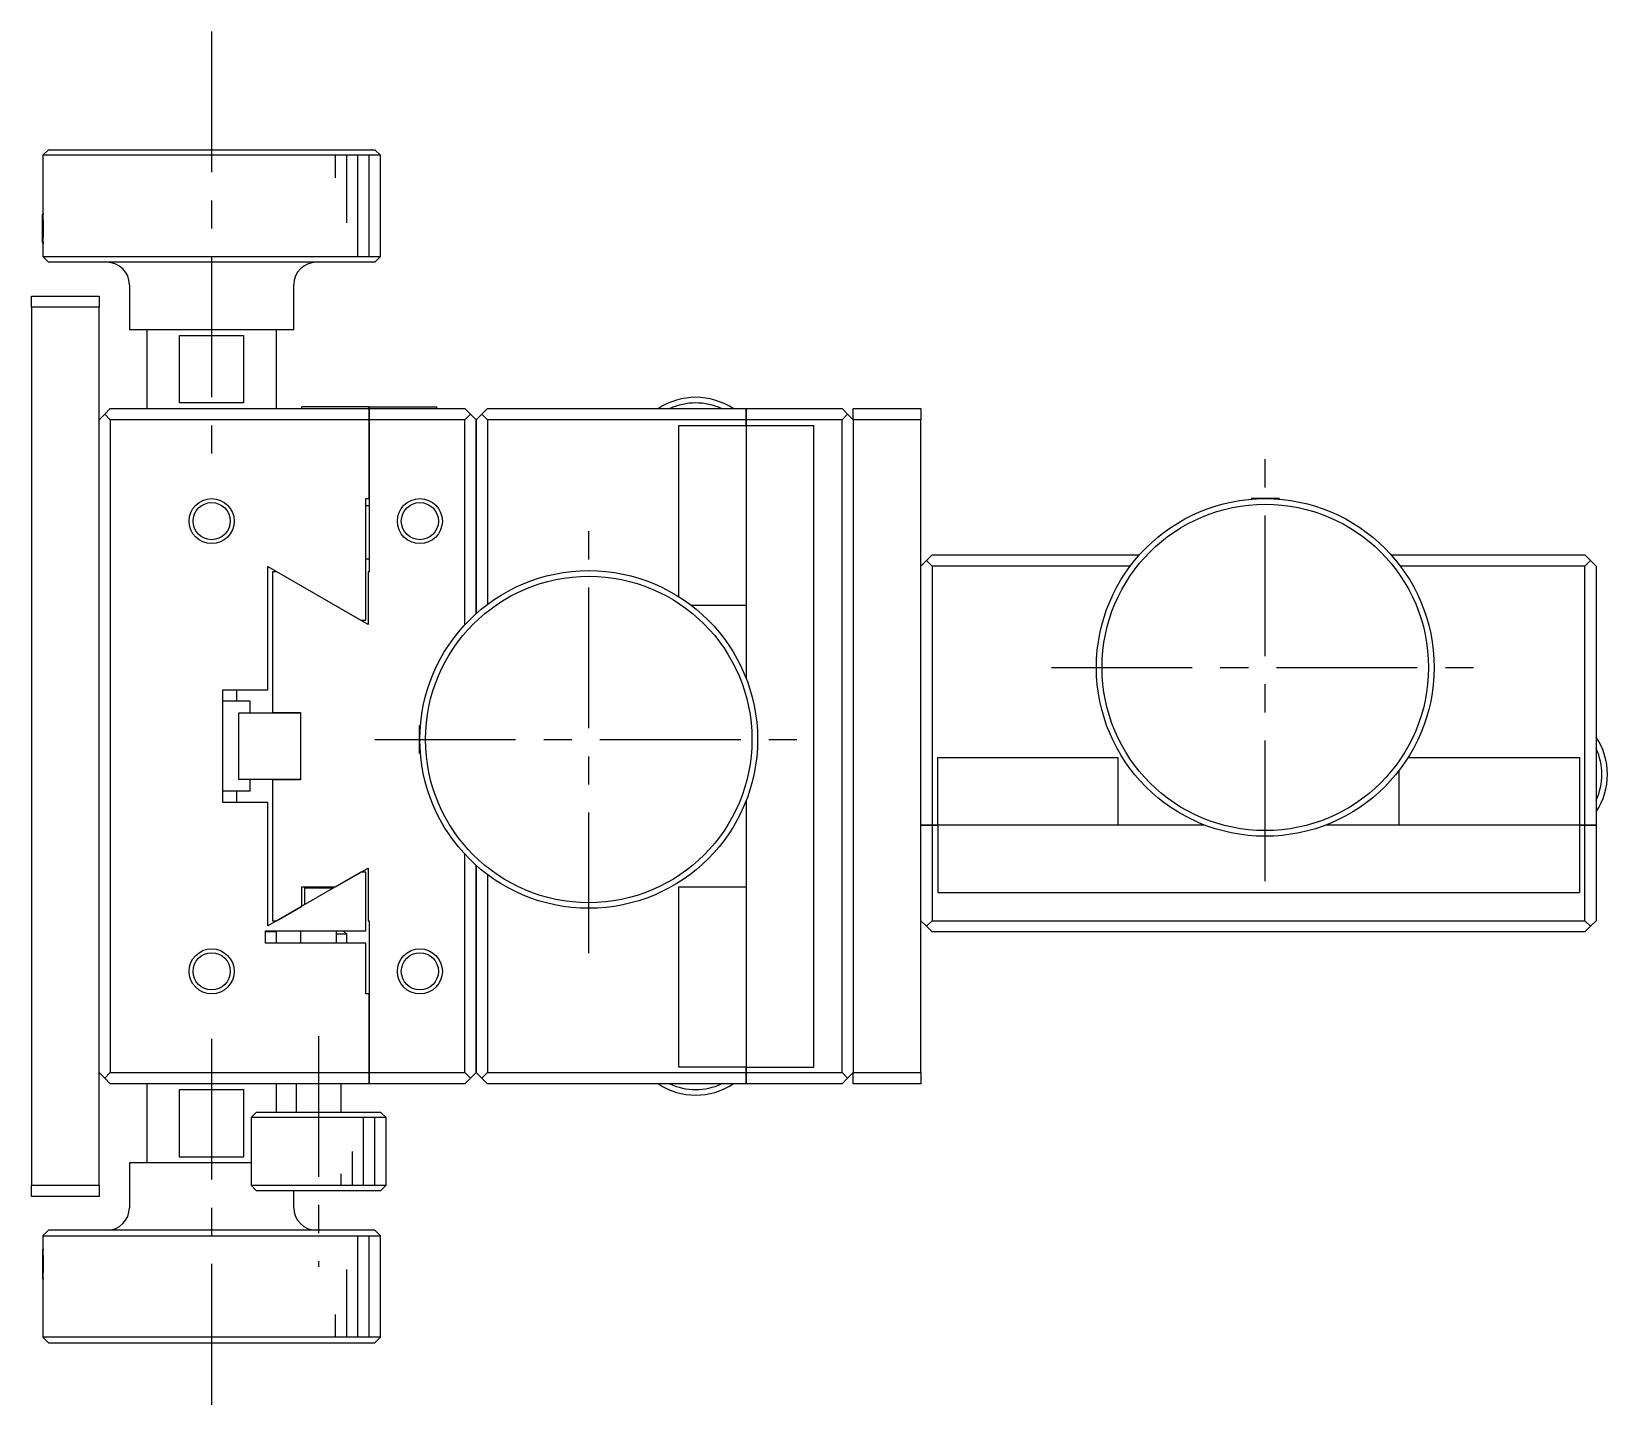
# Model space of a CAD drawing. Extents: x -223 to 406, y -20 to 447.
# Drawn here: x -152.7 to -12.7, y 172.2 to 294.4 of the extents above; entities that cross this region are included whole.
import ezdxf

# ---------------------------------------------------------------- set-up
doc = ezdxf.new("R2010")
doc.units = 0
doc.header["$LTSCALE"] = 10
doc.linetypes.add('CENTER', pattern=[2, 1.25, -0.25, 0.25, -0.25])
doc.layers.get('0').update_dxf_attribs({"linetype": 'CONTINUOUS'})
doc.layers.add('CENTER', color=1, linetype='CENTER')

msp = doc.modelspace()

# ---------------------------------------------------------------- linework, layer by layer
at = {"color": 7, "linetype": 'CONTINUOUS'}
for p, q in [((-151.216949, 283.902926), (-151.716949, 283.402926)), ((-121.716949, 283.402926), (-151.716949, 283.402926)), ((-151.716949, 283.402926), (-151.716949, 278.402921)), ((-151.216949, 283.902926), (-122.216949, 283.902926)), ((-121.716949, 283.402926), (-122.216949, 283.902926)), ((-121.716949, 274.402926), (-121.716949, 283.402926)), ((-151.716949, 278.212138), (-151.746555, 278.152926)), ((-151.746555, 275.652926), (-151.746555, 278.152926)), ((-151.746555, 275.652926), (-151.716949, 275.593713)), ((-151.716949, 275.593713), (-151.716949, 274.402926)), ((-151.716949, 274.402926), (-121.716949, 274.402926)), ((-151.716949, 274.402926), (-151.216949, 273.902926)), ((-122.216949, 273.902926), (-121.716949, 274.402926)), ((-122.216949, 273.902926), (-151.216949, 273.902926)), ((-144.016949, 271.902926), (-144.016949, 267.902926)), ((-129.416949, 267.902926), (-129.416949, 271.902926)), ((-152.716949, 270.902926), (-146.716949, 270.902926)), ((-152.716949, 269.902926), (-152.716949, 270.902926)), ((-146.716949, 270.902926), (-146.716949, 269.902926)), ((-146.716949, 269.902926), (-152.716949, 269.902926)), ((-152.716949, 269.902926), (-152.716949, 191.902926)), ((-146.716949, 191.902926), (-146.716949, 269.902926)), ((-136.716949, 267.902926), (-144.016949, 267.902926)), ((-142.466949, 267.902926), (-142.466949, 260.902926)), ((-139.556403, 261.402926), (-139.556403, 267.402926)), ((-139.556403, 267.402926), (-133.877495, 267.402926)), ((-129.416949, 267.902926), (-136.716949, 267.902926)), ((-133.877495, 267.402926), (-133.877495, 261.402926)), ((-130.966949, 260.902926), (-130.966949, 267.902926)), ((-146.216949, 260.402926), (-146.716949, 259.902926)), ((-146.216949, 260.402926), (-145.716949, 260.902926)), ((-145.716949, 259.902926), (-146.216949, 260.402926)), ((-145.716949, 260.902926), (-122.716949, 260.902926)), ((-133.877495, 261.402926), (-139.556403, 261.402926)), ((-128.716949, 260.902926), (-128.716949, 261.052926)), ((-122.716949, 261.052926), (-128.716949, 261.052926)), ((-122.716949, 260.902926), (-122.716949, 261.052926)), ((-122.716949, 261.052926), (-122.716949, 260.902926)), ((-122.716949, 261.052926), (-116.716949, 261.052926)), ((-122.716949, 259.902926), (-122.716949, 260.902926)), ((-122.716949, 260.902926), (-114.216949, 260.902926)), ((-122.716949, 260.902926), (-122.716949, 259.902926)), ((-116.716949, 260.902926), (-116.716949, 261.052926)), ((-114.216949, 260.902926), (-113.716949, 260.402926)), ((-113.716949, 260.402926), (-114.216949, 259.902926)), ((-113.716949, 260.402926), (-113.216949, 259.902926)), ((-112.716949, 260.402926), (-113.216949, 259.902926)), ((-112.716949, 260.402926), (-112.216949, 260.902926)), ((-112.216949, 259.902926), (-112.716949, 260.402926)), ((-112.216949, 260.902926), (-89.216949, 260.902926)), ((-89.216949, 259.902926), (-89.216949, 260.902926)), ((-89.216949, 260.902926), (-80.716949, 260.902926)), ((-89.216949, 260.902926), (-89.216949, 259.902926)), ((-80.716949, 260.902926), (-80.216949, 260.402926)), ((-80.216949, 260.402926), (-80.716949, 259.902926)), ((-80.216949, 260.402926), (-79.716949, 259.902926)), ((-79.716949, 259.902926), (-79.716949, 260.902926)), ((-79.716949, 260.902926), (-73.716949, 260.902926)), ((-73.716949, 260.902926), (-73.716949, 259.902926)), ((-122.716949, 259.902926), (-145.716949, 259.902926)), ((-145.716949, 259.902926), (-145.716949, 201.902926)), ((-114.216949, 259.902926), (-122.716949, 259.902926)), ((-122.716949, 259.902926), (-122.716949, 252.902926)), ((-122.716949, 252.902926), (-122.716949, 259.902926)), ((-114.216949, 241.700965), (-114.216949, 259.902926)), ((-113.216949, 242.683265), (-113.216949, 259.902926)), ((-113.216949, 259.902926), (-113.216949, 242.683265)), ((-89.216949, 259.902926), (-112.216949, 259.902926)), ((-112.216949, 259.902926), (-112.216949, 243.502926)), ((-95.216949, 259.402926), (-89.216949, 259.402926)), ((-95.216949, 244.191503), (-95.216949, 259.402926)), ((-89.216949, 259.902926), (-89.216949, 259.412926)), ((-80.716949, 259.902926), (-89.216949, 259.902926)), ((-89.216949, 259.412926), (-89.216949, 259.902926)), ((-89.216949, 259.402926), (-89.216949, 255.912926)), ((-89.216949, 259.402926), (-89.216949, 255.912926)), ((-89.216949, 259.402926), (-83.216949, 259.402926)), ((-83.216949, 202.402926), (-83.216949, 259.402926)), ((-80.716949, 201.902926), (-80.716949, 259.902926)), ((-73.716949, 259.902926), (-79.716949, 259.902926)), ((-79.716949, 259.902926), (-79.716949, 201.902926)), ((-73.716949, 201.902926), (-73.716949, 259.902926)), ((-89.216949, 255.912926), (-89.216949, 255.902926)), ((-89.216949, 255.912926), (-89.216949, 255.902926)), ((-89.216949, 255.902926), (-89.216949, 255.892926)), ((-89.216949, 255.902926), (-89.216949, 255.892926)), ((-89.216949, 255.892926), (-89.216949, 255.002926)), ((-89.216949, 255.892926), (-89.216949, 255.012926)), ((-89.216949, 255.012926), (-89.216949, 255.002926)), ((-89.216949, 255.002926), (-89.216949, 254.912926)), ((-89.216949, 255.002926), (-89.216949, 254.992926)), ((-89.216949, 254.992926), (-89.216949, 254.902926)), ((-89.216949, 254.912926), (-89.216949, 254.902926)), ((-89.216949, 254.902926), (-89.216949, 254.892926)), ((-89.216949, 254.902926), (-89.216949, 254.112926)), ((-89.216949, 254.892926), (-89.216949, 254.102926)), ((-89.216949, 254.112926), (-89.216949, 254.102926)), ((-89.216949, 254.102926), (-89.216949, 253.912926)), ((-89.216949, 254.102926), (-89.216949, 254.092926)), ((-89.216949, 254.092926), (-89.216949, 253.902926)), ((-89.216949, 253.912926), (-89.216949, 253.902926)), ((-89.216949, 253.902926), (-89.216949, 253.892926)), ((-89.216949, 253.902926), (-89.216949, 253.212926)), ((-89.216949, 253.892926), (-89.216949, 253.202926)), ((-123.016949, 252.902926), (-122.716949, 252.902926)), ((-123.016949, 242.102926), (-123.016949, 252.902926)), ((-122.716949, 252.252926), (-123.016949, 252.252926)), ((-122.716949, 252.902926), (-122.716949, 246.402926)), ((-89.216949, 253.212926), (-89.216949, 253.202926)), ((-89.216949, 253.202926), (-89.216949, 252.912926)), ((-89.216949, 253.202926), (-89.216949, 253.192926)), ((-89.216949, 253.192926), (-89.216949, 252.902926)), ((-89.216949, 252.912926), (-89.216949, 252.902926)), ((-89.216949, 252.902926), (-89.216949, 252.892926)), ((-89.216949, 252.902926), (-89.216949, 252.312926)), ((-89.216949, 252.892926), (-89.216949, 252.302926)), ((-89.216949, 252.312926), (-89.216949, 252.302926)), ((-89.216949, 252.302926), (-89.216949, 251.912926)), ((-89.216949, 252.302926), (-89.216949, 252.292926)), ((-89.216949, 252.292926), (-89.216949, 251.902926)), ((-44.366949, 252.932532), (-43.116949, 252.932532)), ((-43.116949, 252.932532), (-41.866949, 252.932532)), ((-89.216949, 251.912926), (-89.216949, 251.902926)), ((-89.216949, 251.902926), (-89.216949, 251.892926)), ((-89.216949, 251.902926), (-89.216949, 251.412926)), ((-89.216949, 251.892926), (-89.216949, 251.402926)), ((-89.216949, 251.412926), (-89.216949, 251.402926)), ((-89.216949, 251.402926), (-89.216949, 250.912926)), ((-89.216949, 251.402926), (-89.216949, 251.392926)), ((-89.216949, 251.392926), (-89.216949, 250.902926)), ((-89.216949, 250.912926), (-89.216949, 250.902926)), ((-89.216949, 250.902926), (-89.216949, 250.892926)), ((-89.216949, 250.902926), (-89.216949, 250.512926)), ((-89.216949, 250.892926), (-89.216949, 250.502926)), ((-89.216949, 250.512926), (-89.216949, 250.502926)), ((-89.216949, 250.502926), (-89.216949, 249.912926)), ((-89.216949, 250.502926), (-89.216949, 250.492926)), ((-89.216949, 250.492926), (-89.216949, 249.902926)), ((-89.216949, 249.912926), (-89.216949, 249.902926)), ((-89.216949, 249.902926), (-89.216949, 249.892926)), ((-89.216949, 249.902926), (-89.216949, 249.612926)), ((-89.216949, 249.892926), (-89.216949, 249.602926)), ((-89.216949, 249.612926), (-89.216949, 249.602926)), ((-89.216949, 249.602926), (-89.216949, 248.912926)), ((-89.216949, 249.602926), (-89.216949, 249.592926)), ((-89.216949, 249.592926), (-89.216949, 248.902926)), ((-89.216949, 248.912926), (-89.216949, 248.902926)), ((-89.216949, 248.902926), (-89.216949, 248.892926)), ((-89.216949, 248.902926), (-89.216949, 248.712926)), ((-89.216949, 248.892926), (-89.216949, 248.702926)), ((-89.216949, 248.712926), (-89.216949, 248.702926)), ((-89.216949, 248.702926), (-89.216949, 247.912926)), ((-89.216949, 248.702926), (-89.216949, 248.692926)), ((-89.216949, 248.692926), (-89.216949, 247.902926)), ((-89.216949, 247.912926), (-89.216949, 247.902926)), ((-89.216949, 247.902926), (-89.216949, 247.892926)), ((-89.216949, 247.902926), (-89.216949, 247.812926)), ((-89.216949, 247.892926), (-89.216949, 247.802926)), ((-89.216949, 247.812926), (-89.216949, 247.802926)), ((-89.216949, 247.802926), (-89.216949, 246.912926)), ((-89.216949, 247.802926), (-89.216949, 247.792926)), ((-73.216949, 247.402926), (-72.716949, 247.902926)), ((-72.716949, 247.902926), (-54.297289, 247.902926)), ((-31.936609, 247.902926), (-14.716949, 247.902926)), ((-14.216949, 247.402926), (-14.716949, 247.902926)), ((-131.716949, 246.867027), (-123.465283, 242.102926)), ((-131.716949, 235.902926), (-131.716949, 246.867027)), ((-131.316949, 246.402926), (-131.316949, 233.902926)), ((-130.916873, 246.402926), (-131.316949, 246.402926)), ((-122.816949, 241.726432), (-130.916873, 246.402926)), ((-123.016949, 247.552926), (-122.716949, 247.552926)), ((-122.816949, 246.402926), (-122.816949, 241.726432)), ((-122.716949, 246.402926), (-122.816949, 246.402926)), ((-89.216949, 247.792926), (-89.216949, 246.912926)), ((-89.216949, 246.912926), (-89.216949, 246.902926)), ((-89.216949, 246.912926), (-89.216949, 246.902926)), ((-89.216949, 246.902926), (-89.216949, 246.892926)), ((-89.216949, 246.902926), (-89.216949, 246.892926)), ((-89.216949, 246.892926), (-89.216949, 245.912926)), ((-89.216949, 246.892926), (-89.216949, 245.902926)), ((-73.716949, 246.902926), (-73.216949, 247.402926)), ((-73.216949, 247.402926), (-72.716949, 246.902926)), ((-72.716949, 246.902926), (-72.716949, 223.902926)), ((-55.116949, 246.902926), (-72.716949, 246.902926)), ((-14.716949, 246.902926), (-31.116949, 246.902926)), ((-14.716949, 246.902926), (-14.216949, 247.402926)), ((-14.716949, 223.902926), (-14.716949, 246.902926)), ((-14.216949, 247.402926), (-13.716949, 246.902926)), ((-13.716949, 246.902926), (-13.716949, 223.902926)), ((-89.216949, 245.912926), (-89.216949, 245.902926)), ((-89.216949, 245.902926), (-89.216949, 245.892926)), ((-89.216949, 245.902926), (-89.216949, 244.902926)), ((-89.216949, 245.892926), (-89.216949, 244.912926)), ((-89.216949, 244.912926), (-89.216949, 244.902926)), ((-89.216949, 244.902926), (-89.216949, 244.892926)), ((-89.216949, 244.902926), (-89.216949, 243.902926)), ((-89.216949, 244.892926), (-89.216949, 243.912926)), ((-89.216949, 243.912926), (-89.216949, 243.902926)), ((-89.216949, 243.902926), (-89.216949, 243.892926)), ((-89.216949, 243.902926), (-89.216949, 243.402926)), ((-89.216949, 243.892926), (-89.216949, 243.402926)), ((-89.216949, 243.402926), (-94.085136, 243.402926)), ((-89.216949, 243.402926), (-89.216949, 243.392926)), ((-89.216949, 243.392926), (-89.216949, 242.902926)), ((-89.216949, 242.902926), (-89.216949, 241.902926)), ((-123.465283, 242.102926), (-123.016949, 242.102926)), ((-89.216949, 241.902926), (-89.216949, 240.902926)), ((-89.216949, 240.902926), (-89.216949, 239.902926)), ((-89.216949, 239.902926), (-89.216949, 238.902926)), ((-89.216949, 238.902926), (-89.216949, 237.902926)), ((-89.216949, 237.902926), (-89.216949, 236.902926)), ((-89.216949, 236.902926), (-89.216949, 236.88809)), ((-135.716949, 235.902926), (-131.716949, 235.902926)), ((-135.716949, 225.902926), (-135.716949, 235.902926)), ((-134.466949, 234.902926), (-134.466949, 235.902926)), ((-133.291949, 234.902926), (-135.716949, 234.902926)), ((-134.316949, 233.852926), (-134.316949, 227.952926)), ((-128.816949, 233.852926), (-134.316949, 233.852926)), ((-133.291949, 233.852926), (-133.291949, 234.902926)), ((-131.316949, 233.902926), (-128.816949, 233.902926)), ((-128.816949, 233.902926), (-128.816949, 227.902926)), ((-118.246555, 231.502926), (-118.246555, 232.752926)), ((-118.246555, 230.252926), (-118.246555, 231.502926)), ((-72.216949, 223.902926), (-72.216949, 229.902926)), ((-72.216949, 229.902926), (-56.216949, 229.902926)), ((-56.216949, 229.902926), (-56.216949, 223.902926)), ((-30.428371, 229.902926), (-15.216949, 229.902926)), ((-15.216949, 229.902926), (-15.216949, 223.902926)), ((-31.216949, 223.902926), (-31.216949, 228.771113)), ((-133.291949, 226.902926), (-135.716949, 226.902926)), ((-134.466949, 225.902926), (-134.466949, 226.902926)), ((-128.816949, 227.952926), (-134.316949, 227.952926)), ((-133.291949, 226.902926), (-133.291949, 227.952926)), ((-131.316949, 227.902926), (-131.316949, 215.402926)), ((-128.816949, 227.902926), (-131.316949, 227.902926)), ((-131.716949, 225.902926), (-135.716949, 225.902926)), ((-131.716949, 214.938824), (-131.716949, 225.902926)), ((-89.216949, 226.117761), (-89.216949, 225.902926)), ((-89.216949, 225.902926), (-89.216949, 224.902926)), ((-89.216949, 224.902926), (-89.216949, 223.902926)), ((-89.216949, 223.902926), (-89.216949, 222.902926)), ((-89.216949, 222.902926), (-89.216949, 221.902926)), ((-73.716949, 223.902926), (-72.716949, 223.902926)), ((-72.716949, 223.902926), (-73.716949, 223.902926)), ((-72.716949, 223.902926), (-72.716949, 215.402926)), ((-72.226949, 223.902926), (-72.716949, 223.902926)), ((-72.716949, 223.902926), (-72.226949, 223.902926)), ((-68.726949, 223.902926), (-72.216949, 223.902926)), ((-68.726949, 223.902926), (-72.216949, 223.902926)), ((-72.216949, 223.902926), (-72.216949, 217.902926)), ((-68.716949, 223.902926), (-68.726949, 223.902926)), ((-68.716949, 223.902926), (-68.726949, 223.902926)), ((-68.706949, 223.902926), (-68.716949, 223.902926)), ((-68.706949, 223.902926), (-68.716949, 223.902926)), ((-67.816949, 223.902926), (-68.706949, 223.902926)), ((-67.826949, 223.902926), (-68.706949, 223.902926)), ((-67.816949, 223.902926), (-67.826949, 223.902926)), ((-67.726949, 223.902926), (-67.816949, 223.902926)), ((-67.806949, 223.902926), (-67.816949, 223.902926)), ((-67.716949, 223.902926), (-67.806949, 223.902926)), ((-67.716949, 223.902926), (-67.726949, 223.902926)), ((-67.706949, 223.902926), (-67.716949, 223.902926)), ((-66.926949, 223.902926), (-67.716949, 223.902926)), ((-66.916949, 223.902926), (-67.706949, 223.902926)), ((-66.916949, 223.902926), (-66.926949, 223.902926)), ((-66.726949, 223.902926), (-66.916949, 223.902926)), ((-66.906949, 223.902926), (-66.916949, 223.902926)), ((-66.716949, 223.902926), (-66.906949, 223.902926)), ((-66.716949, 223.902926), (-66.726949, 223.902926)), ((-66.706949, 223.902926), (-66.716949, 223.902926)), ((-66.026949, 223.902926), (-66.716949, 223.902926)), ((-66.016949, 223.902926), (-66.706949, 223.902926)), ((-66.016949, 223.902926), (-66.026949, 223.902926)), ((-65.726949, 223.902926), (-66.016949, 223.902926)), ((-66.006949, 223.902926), (-66.016949, 223.902926)), ((-65.716949, 223.902926), (-66.006949, 223.902926)), ((-65.716949, 223.902926), (-65.726949, 223.902926)), ((-65.706949, 223.902926), (-65.716949, 223.902926)), ((-65.126949, 223.902926), (-65.716949, 223.902926)), ((-65.116949, 223.902926), (-65.706949, 223.902926)), ((-65.116949, 223.902926), (-65.126949, 223.902926)), ((-64.726949, 223.902926), (-65.116949, 223.902926)), ((-65.106949, 223.902926), (-65.116949, 223.902926)), ((-64.716949, 223.902926), (-65.106949, 223.902926)), ((-64.716949, 223.902926), (-64.726949, 223.902926)), ((-64.706949, 223.902926), (-64.716949, 223.902926)), ((-64.226949, 223.902926), (-64.716949, 223.902926)), ((-64.216949, 223.902926), (-64.706949, 223.902926)), ((-64.216949, 223.902926), (-64.226949, 223.902926)), ((-63.726949, 223.902926), (-64.216949, 223.902926)), ((-64.206949, 223.902926), (-64.216949, 223.902926)), ((-63.716949, 223.902926), (-64.206949, 223.902926)), ((-63.716949, 223.902926), (-63.726949, 223.902926)), ((-63.706949, 223.902926), (-63.716949, 223.902926)), ((-63.326949, 223.902926), (-63.716949, 223.902926)), ((-63.316949, 223.902926), (-63.706949, 223.902926)), ((-63.316949, 223.902926), (-63.326949, 223.902926)), ((-62.726949, 223.902926), (-63.316949, 223.902926)), ((-63.306949, 223.902926), (-63.316949, 223.902926)), ((-62.716949, 223.902926), (-63.306949, 223.902926)), ((-62.716949, 223.902926), (-62.726949, 223.902926)), ((-62.706949, 223.902926), (-62.716949, 223.902926)), ((-62.426949, 223.902926), (-62.716949, 223.902926)), ((-62.416949, 223.902926), (-62.706949, 223.902926)), ((-62.416949, 223.902926), (-62.426949, 223.902926)), ((-61.726949, 223.902926), (-62.416949, 223.902926)), ((-62.406949, 223.902926), (-62.416949, 223.902926)), ((-61.716949, 223.902926), (-62.406949, 223.902926)), ((-61.716949, 223.902926), (-61.726949, 223.902926)), ((-61.706949, 223.902926), (-61.716949, 223.902926)), ((-61.526949, 223.902926), (-61.716949, 223.902926)), ((-61.516949, 223.902926), (-61.706949, 223.902926)), ((-61.516949, 223.902926), (-61.526949, 223.902926)), ((-60.726949, 223.902926), (-61.516949, 223.902926)), ((-61.506949, 223.902926), (-61.516949, 223.902926)), ((-60.716949, 223.902926), (-61.506949, 223.902926)), ((-60.716949, 223.902926), (-60.726949, 223.902926)), ((-60.706949, 223.902926), (-60.716949, 223.902926)), ((-60.626949, 223.902926), (-60.716949, 223.902926)), ((-60.616949, 223.902926), (-60.706949, 223.902926)), ((-60.616949, 223.902926), (-60.626949, 223.902926)), ((-59.726949, 223.902926), (-60.616949, 223.902926)), ((-60.606949, 223.902926), (-60.616949, 223.902926)), ((-59.726949, 223.902926), (-60.606949, 223.902926)), ((-59.716949, 223.902926), (-59.726949, 223.902926)), ((-59.716949, 223.902926), (-59.726949, 223.902926)), ((-59.706949, 223.902926), (-59.716949, 223.902926)), ((-59.706949, 223.902926), (-59.716949, 223.902926)), ((-58.726949, 223.902926), (-59.706949, 223.902926)), ((-58.716949, 223.902926), (-59.706949, 223.902926)), ((-58.716949, 223.902926), (-58.726949, 223.902926)), ((-58.706949, 223.902926), (-58.716949, 223.902926)), ((-57.716949, 223.902926), (-58.716949, 223.902926)), ((-57.726949, 223.902926), (-58.706949, 223.902926)), ((-57.716949, 223.902926), (-57.726949, 223.902926)), ((-57.706949, 223.902926), (-57.716949, 223.902926)), ((-56.716949, 223.902926), (-57.716949, 223.902926)), ((-56.726949, 223.902926), (-57.706949, 223.902926)), ((-56.716949, 223.902926), (-56.726949, 223.902926)), ((-56.706949, 223.902926), (-56.716949, 223.902926)), ((-56.216949, 223.902926), (-56.716949, 223.902926)), ((-56.216949, 223.902926), (-56.706949, 223.902926)), ((-56.206949, 223.902926), (-56.216949, 223.902926)), ((-55.716949, 223.902926), (-56.206949, 223.902926)), ((-54.716949, 223.902926), (-55.716949, 223.902926)), ((-53.716949, 223.902926), (-54.716949, 223.902926)), ((-52.716949, 223.902926), (-53.716949, 223.902926)), ((-51.716949, 223.902926), (-52.716949, 223.902926)), ((-50.716949, 223.902926), (-51.716949, 223.902926)), ((-49.716949, 223.902926), (-50.716949, 223.902926)), ((-48.716949, 223.902926), (-49.716949, 223.902926)), ((-48.502113, 223.902926), (-48.716949, 223.902926)), ((-37.716949, 223.902926), (-37.731784, 223.902926)), ((-36.716949, 223.902926), (-37.716949, 223.902926)), ((-35.716949, 223.902926), (-36.716949, 223.902926)), ((-34.716949, 223.902926), (-35.716949, 223.902926)), ((-33.716949, 223.902926), (-34.716949, 223.902926)), ((-32.716949, 223.902926), (-33.716949, 223.902926)), ((-31.716949, 223.902926), (-32.716949, 223.902926)), ((-31.226949, 223.902926), (-31.716949, 223.902926)), ((-31.216949, 223.902926), (-31.226949, 223.902926)), ((-30.726949, 223.902926), (-31.216949, 223.902926)), ((-30.716949, 223.902926), (-31.216949, 223.902926)), ((-30.716949, 223.902926), (-30.726949, 223.902926)), ((-30.706949, 223.902926), (-30.716949, 223.902926)), ((-29.716949, 223.902926), (-30.716949, 223.902926)), ((-29.726949, 223.902926), (-30.706949, 223.902926)), ((-29.716949, 223.902926), (-29.726949, 223.902926)), ((-29.706949, 223.902926), (-29.716949, 223.902926)), ((-28.716949, 223.902926), (-29.716949, 223.902926)), ((-28.726949, 223.902926), (-29.706949, 223.902926)), ((-28.716949, 223.902926), (-28.726949, 223.902926)), ((-28.706949, 223.902926), (-28.716949, 223.902926)), ((-27.726949, 223.902926), (-28.716949, 223.902926)), ((-27.726949, 223.902926), (-28.706949, 223.902926)), ((-27.716949, 223.902926), (-27.726949, 223.902926)), ((-27.716949, 223.902926), (-27.726949, 223.902926)), ((-27.706949, 223.902926), (-27.716949, 223.902926)), ((-27.706949, 223.902926), (-27.716949, 223.902926)), ((-26.816949, 223.902926), (-27.706949, 223.902926)), ((-26.826949, 223.902926), (-27.706949, 223.902926)), ((-26.816949, 223.902926), (-26.826949, 223.902926)), ((-26.726949, 223.902926), (-26.816949, 223.902926)), ((-26.806949, 223.902926), (-26.816949, 223.902926)), ((-26.716949, 223.902926), (-26.806949, 223.902926)), ((-26.716949, 223.902926), (-26.726949, 223.902926)), ((-26.706949, 223.902926), (-26.716949, 223.902926)), ((-25.926949, 223.902926), (-26.716949, 223.902926)), ((-25.916949, 223.902926), (-26.706949, 223.902926)), ((-25.916949, 223.902926), (-25.926949, 223.902926)), ((-25.726949, 223.902926), (-25.916949, 223.902926)), ((-25.906949, 223.902926), (-25.916949, 223.902926)), ((-25.716949, 223.902926), (-25.906949, 223.902926)), ((-25.716949, 223.902926), (-25.726949, 223.902926)), ((-25.706949, 223.902926), (-25.716949, 223.902926)), ((-25.026949, 223.902926), (-25.716949, 223.902926)), ((-25.016949, 223.902926), (-25.706949, 223.902926)), ((-25.016949, 223.902926), (-25.026949, 223.902926)), ((-24.726949, 223.902926), (-25.016949, 223.902926)), ((-25.006949, 223.902926), (-25.016949, 223.902926)), ((-24.716949, 223.902926), (-25.006949, 223.902926)), ((-24.716949, 223.902926), (-24.726949, 223.902926)), ((-24.706949, 223.902926), (-24.716949, 223.902926)), ((-24.126949, 223.902926), (-24.716949, 223.902926)), ((-24.116949, 223.902926), (-24.706949, 223.902926)), ((-24.116949, 223.902926), (-24.126949, 223.902926)), ((-23.726949, 223.902926), (-24.116949, 223.902926)), ((-24.106949, 223.902926), (-24.116949, 223.902926)), ((-23.716949, 223.902926), (-24.106949, 223.902926)), ((-23.716949, 223.902926), (-23.726949, 223.902926)), ((-23.706949, 223.902926), (-23.716949, 223.902926)), ((-23.226949, 223.902926), (-23.716949, 223.902926)), ((-23.216949, 223.902926), (-23.706949, 223.902926)), ((-23.216949, 223.902926), (-23.226949, 223.902926)), ((-22.726949, 223.902926), (-23.216949, 223.902926)), ((-23.206949, 223.902926), (-23.216949, 223.902926)), ((-22.716949, 223.902926), (-23.206949, 223.902926)), ((-22.716949, 223.902926), (-22.726949, 223.902926)), ((-22.706949, 223.902926), (-22.716949, 223.902926)), ((-22.326949, 223.902926), (-22.716949, 223.902926)), ((-22.316949, 223.902926), (-22.706949, 223.902926)), ((-22.316949, 223.902926), (-22.326949, 223.902926)), ((-21.726949, 223.902926), (-22.316949, 223.902926)), ((-22.306949, 223.902926), (-22.316949, 223.902926)), ((-21.716949, 223.902926), (-22.306949, 223.902926)), ((-21.716949, 223.902926), (-21.726949, 223.902926)), ((-21.706949, 223.902926), (-21.716949, 223.902926)), ((-21.426949, 223.902926), (-21.716949, 223.902926)), ((-21.416949, 223.902926), (-21.706949, 223.902926)), ((-21.416949, 223.902926), (-21.426949, 223.902926)), ((-20.726949, 223.902926), (-21.416949, 223.902926)), ((-21.406949, 223.902926), (-21.416949, 223.902926)), ((-20.716949, 223.902926), (-21.406949, 223.902926)), ((-20.716949, 223.902926), (-20.726949, 223.902926)), ((-20.706949, 223.902926), (-20.716949, 223.902926)), ((-20.526949, 223.902926), (-20.716949, 223.902926)), ((-20.516949, 223.902926), (-20.706949, 223.902926)), ((-20.516949, 223.902926), (-20.526949, 223.902926)), ((-19.726949, 223.902926), (-20.516949, 223.902926)), ((-20.506949, 223.902926), (-20.516949, 223.902926)), ((-19.716949, 223.902926), (-20.506949, 223.902926)), ((-19.716949, 223.902926), (-19.726949, 223.902926)), ((-19.706949, 223.902926), (-19.716949, 223.902926)), ((-19.626949, 223.902926), (-19.716949, 223.902926)), ((-19.616949, 223.902926), (-19.706949, 223.902926)), ((-19.616949, 223.902926), (-19.626949, 223.902926)), ((-18.726949, 223.902926), (-19.616949, 223.902926)), ((-19.606949, 223.902926), (-19.616949, 223.902926)), ((-18.726949, 223.902926), (-19.606949, 223.902926)), ((-18.716949, 223.902926), (-18.726949, 223.902926)), ((-18.716949, 223.902926), (-18.726949, 223.902926)), ((-18.706949, 223.902926), (-18.716949, 223.902926)), ((-18.706949, 223.902926), (-18.716949, 223.902926)), ((-15.216949, 223.902926), (-18.706949, 223.902926)), ((-15.216949, 223.902926), (-18.706949, 223.902926)), ((-15.216949, 223.902926), (-15.216949, 217.902926)), ((-14.716949, 223.902926), (-15.206949, 223.902926)), ((-15.206949, 223.902926), (-14.716949, 223.902926)), ((-14.716949, 215.402926), (-14.716949, 223.902926)), ((-14.716949, 223.902926), (-13.716949, 223.902926)), ((-13.716949, 223.902926), (-14.716949, 223.902926)), ((-13.716949, 223.902926), (-13.716949, 215.402926)), ((-114.216949, 201.902926), (-114.216949, 221.304887)), ((-89.216949, 221.902926), (-89.216949, 220.902926)), ((-125.720721, 218.402926), (-122.816949, 220.079419)), ((-122.816949, 220.079419), (-122.816949, 215.402926)), ((-113.216949, 201.902926), (-113.216949, 220.322586)), ((-113.216949, 220.322586), (-113.216949, 201.902926)), ((-89.216949, 220.902926), (-89.216949, 219.902926)), ((-89.216949, 219.902926), (-89.216949, 218.902926)), ((-123.465283, 219.702926), (-131.716949, 214.938824)), ((-128.716949, 218.402926), (-125.720721, 218.402926)), ((-128.716949, 216.673053), (-128.716949, 218.402926)), ((-128.366949, 218.402926), (-128.466949, 218.302926)), ((-125.966949, 218.302926), (-126.066949, 218.402926)), ((-123.016949, 219.702926), (-123.465283, 219.702926)), ((-123.016949, 214.502926), (-123.016949, 219.702926)), ((-112.216949, 219.502926), (-112.216949, 201.902926)), ((-95.216949, 218.402926), (-89.216949, 218.402926)), ((-95.216949, 202.402926), (-95.216949, 218.402926)), ((-89.216949, 218.902926), (-89.216949, 218.412926)), ((-89.216949, 218.412926), (-89.216949, 218.402926)), ((-89.216949, 218.402926), (-89.216949, 217.912926)), ((-89.216949, 218.402926), (-89.216949, 217.902926)), ((-128.466949, 218.302926), (-128.466949, 216.815212)), ((-125.966949, 218.302926), (-128.466876, 218.302926)), ((-125.966949, 218.258588), (-125.966949, 218.302926)), ((-89.216949, 217.912926), (-89.216949, 217.902926)), ((-89.216949, 217.902926), (-89.216949, 217.892926)), ((-89.216949, 217.902926), (-89.216949, 216.902926)), ((-89.216949, 217.892926), (-89.216949, 216.912926)), ((-72.216949, 217.902926), (-15.216949, 217.902926)), ((-130.916873, 215.402926), (-128.716949, 216.673053)), ((-89.216949, 216.912926), (-89.216949, 216.902926)), ((-89.216949, 216.902926), (-89.216949, 216.892926)), ((-89.216949, 216.902926), (-89.216949, 215.902926)), ((-89.216949, 216.892926), (-89.216949, 215.912926)), ((-89.216949, 215.912926), (-89.216949, 215.902926)), ((-89.216949, 215.902926), (-89.216949, 215.892926)), ((-89.216949, 215.902926), (-89.216949, 214.912926)), ((-89.216949, 215.892926), (-89.216949, 214.912926)), ((-131.916949, 214.502926), (-123.016949, 214.502926)), ((-131.916949, 213.402926), (-131.916949, 214.502926)), ((-130.966949, 214.402926), (-131.916949, 214.402926)), ((-131.316949, 215.402926), (-130.916873, 215.402926)), ((-130.966949, 213.402926), (-130.966949, 214.402926)), ((-128.816949, 214.502926), (-128.816949, 213.402926)), ((-125.616949, 213.402926), (-125.616949, 214.502926)), ((-124.716949, 214.202926), (-125.616949, 214.202926)), ((-124.966949, 214.452926), (-125.016949, 214.502926)), ((-124.716949, 214.202926), (-124.966949, 214.452926)), ((-124.716949, 213.402945), (-124.716949, 214.202926)), ((-122.816949, 215.402926), (-122.716949, 215.402926)), ((-122.716949, 215.402926), (-122.716949, 208.902926)), ((-89.216949, 214.912926), (-89.216949, 214.902926)), ((-89.216949, 214.912926), (-89.216949, 214.902926)), ((-89.216949, 214.902926), (-89.216949, 214.892926)), ((-89.216949, 214.902926), (-89.216949, 214.892926)), ((-89.216949, 214.892926), (-89.216949, 214.002926)), ((-89.216949, 214.892926), (-89.216949, 214.012926)), ((-73.216949, 214.902926), (-73.716949, 215.402926)), ((-72.716949, 215.402926), (-73.216949, 214.902926)), ((-73.216949, 214.902926), (-72.716949, 214.402926)), ((-72.716949, 215.402926), (-14.716949, 215.402926)), ((-14.716949, 214.402926), (-72.716949, 214.402926)), ((-14.216949, 214.902926), (-14.716949, 215.402926)), ((-14.216949, 214.902926), (-14.716949, 214.402926)), ((-13.716949, 215.402926), (-14.216949, 214.902926)), ((-123.016949, 213.402926), (-131.916949, 213.402926)), ((-123.016949, 208.902926), (-123.016949, 213.402926)), ((-89.216949, 214.012926), (-89.216949, 214.002926)), ((-89.216949, 214.002926), (-89.216949, 213.912926)), ((-89.216949, 214.002926), (-89.216949, 213.992926)), ((-89.216949, 213.992926), (-89.216949, 213.902926)), ((-89.216949, 213.912926), (-89.216949, 213.902926)), ((-89.216949, 213.902926), (-89.216949, 213.892926)), ((-89.216949, 213.902926), (-89.216949, 213.112926)), ((-89.216949, 213.892926), (-89.216949, 213.102926)), ((-89.216949, 213.112926), (-89.216949, 213.102926)), ((-89.216949, 213.102926), (-89.216949, 212.912926)), ((-89.216949, 213.102926), (-89.216949, 213.092926)), ((-89.216949, 213.092926), (-89.216949, 212.902926)), ((-89.216949, 212.912926), (-89.216949, 212.902926)), ((-89.216949, 212.902926), (-89.216949, 212.892926)), ((-89.216949, 212.902926), (-89.216949, 212.212926)), ((-89.216949, 212.892926), (-89.216949, 212.202926)), ((-89.216949, 212.212926), (-89.216949, 212.202926)), ((-89.216949, 212.202926), (-89.216949, 211.912926)), ((-89.216949, 212.202926), (-89.216949, 212.192926)), ((-89.216949, 212.192926), (-89.216949, 211.902926)), ((-89.216949, 211.912926), (-89.216949, 211.902926)), ((-89.216949, 211.902926), (-89.216949, 211.892926)), ((-89.216949, 211.902926), (-89.216949, 211.312926)), ((-89.216949, 211.892926), (-89.216949, 211.302926)), ((-89.216949, 211.312926), (-89.216949, 211.302926)), ((-89.216949, 211.302926), (-89.216949, 210.912926)), ((-89.216949, 211.302926), (-89.216949, 211.292926)), ((-89.216949, 211.292926), (-89.216949, 210.902926)), ((-89.216949, 210.912926), (-89.216949, 210.902926)), ((-89.216949, 210.902926), (-89.216949, 210.892926)), ((-89.216949, 210.902926), (-89.216949, 210.412926)), ((-89.216949, 210.892926), (-89.216949, 210.402926)), ((-89.216949, 210.412926), (-89.216949, 210.402926)), ((-89.216949, 210.402926), (-89.216949, 209.912926)), ((-89.216949, 210.402926), (-89.216949, 210.392926)), ((-89.216949, 210.392926), (-89.216949, 209.902926)), ((-122.716949, 208.902926), (-123.016949, 208.902926)), ((-122.716949, 208.902926), (-122.716949, 201.902926)), ((-122.716949, 201.902926), (-122.716949, 208.902926)), ((-89.216949, 209.912926), (-89.216949, 209.902926)), ((-89.216949, 209.902926), (-89.216949, 209.892926)), ((-89.216949, 209.902926), (-89.216949, 209.512926)), ((-89.216949, 209.892926), (-89.216949, 209.502926)), ((-89.216949, 209.512926), (-89.216949, 209.502926)), ((-89.216949, 209.502926), (-89.216949, 208.912926)), ((-89.216949, 209.502926), (-89.216949, 209.492926)), ((-89.216949, 209.492926), (-89.216949, 208.902926)), ((-89.216949, 208.912926), (-89.216949, 208.902926)), ((-89.216949, 208.902926), (-89.216949, 208.892926)), ((-89.216949, 208.902926), (-89.216949, 208.612926)), ((-89.216949, 208.892926), (-89.216949, 208.602926)), ((-89.216949, 208.612926), (-89.216949, 208.602926)), ((-89.216949, 208.602926), (-89.216949, 207.912926)), ((-89.216949, 208.602926), (-89.216949, 208.592926)), ((-89.216949, 208.592926), (-89.216949, 207.902926)), ((-89.216949, 207.912926), (-89.216949, 207.902926)), ((-89.216949, 207.902926), (-89.216949, 207.892926)), ((-89.216949, 207.902926), (-89.216949, 207.712926)), ((-89.216949, 207.892926), (-89.216949, 207.702926)), ((-89.216949, 207.712926), (-89.216949, 207.702926)), ((-89.216949, 207.702926), (-89.216949, 206.912926)), ((-89.216949, 207.702926), (-89.216949, 207.692926)), ((-89.216949, 207.692926), (-89.216949, 206.902926)), ((-89.216949, 206.912926), (-89.216949, 206.902926)), ((-89.216949, 206.902926), (-89.216949, 206.892926)), ((-89.216949, 206.902926), (-89.216949, 206.812926)), ((-89.216949, 206.892926), (-89.216949, 206.802926)), ((-89.216949, 206.812926), (-89.216949, 206.802926)), ((-89.216949, 206.802926), (-89.216949, 205.912926)), ((-89.216949, 206.802926), (-89.216949, 206.792926)), ((-89.216949, 206.792926), (-89.216949, 205.912926)), ((-89.216949, 205.912926), (-89.216949, 205.902926)), ((-89.216949, 205.912926), (-89.216949, 205.902926)), ((-89.216949, 205.902926), (-89.216949, 205.892926)), ((-89.216949, 205.902926), (-89.216949, 205.892926)), ((-89.216949, 205.892926), (-89.216949, 202.402926)), ((-89.216949, 205.892926), (-89.216949, 202.402926)), ((-146.716949, 201.902926), (-146.216949, 201.402926)), ((-146.216949, 201.402926), (-145.716949, 201.902926)), ((-145.716949, 201.902926), (-122.716949, 201.902926)), ((-122.716949, 201.902926), (-114.216949, 201.902926)), ((-122.716949, 200.902926), (-122.716949, 201.902926)), ((-122.716949, 201.902926), (-122.716949, 200.902926)), ((-114.216949, 201.902926), (-113.716949, 201.402926)), ((-113.216949, 201.902926), (-113.716949, 201.402926)), ((-112.716949, 201.402926), (-113.216949, 201.902926)), ((-112.716949, 201.402926), (-112.216949, 201.902926)), ((-112.216949, 201.902926), (-89.216949, 201.902926)), ((-89.216949, 202.402926), (-95.216949, 202.402926)), ((-89.216949, 202.402926), (-83.216949, 202.402926)), ((-89.216949, 202.392926), (-89.216949, 201.902926)), ((-89.216949, 201.902926), (-89.216949, 202.392926)), ((-89.216949, 201.902926), (-80.716949, 201.902926)), ((-89.216949, 200.902926), (-89.216949, 201.902926)), ((-89.216949, 201.902926), (-89.216949, 200.902926)), ((-80.716949, 201.902926), (-80.216949, 201.402926)), ((-80.216949, 201.402926), (-79.716949, 201.902926)), ((-79.716949, 201.902926), (-73.716949, 201.902926)), ((-79.716949, 200.902926), (-79.716949, 201.902926)), ((-73.716949, 201.902926), (-73.716949, 200.902926)), ((-145.716949, 200.902926), (-146.216949, 201.402926)), ((-122.716949, 200.902926), (-145.716949, 200.902926)), ((-142.466949, 200.902926), (-142.466949, 193.902926)), ((-139.556403, 194.402926), (-139.556403, 200.402926)), ((-139.556403, 200.402926), (-133.877495, 200.402926)), ((-133.877495, 200.402926), (-133.877495, 194.402926)), ((-130.966949, 198.402926), (-130.966949, 200.902926)), ((-129.216949, 200.902906), (-129.216949, 198.402926)), ((-125.216949, 198.402926), (-125.216949, 200.902906)), ((-114.216949, 200.902926), (-122.716949, 200.902926)), ((-113.716949, 201.402926), (-114.216949, 200.902926)), ((-112.216949, 200.902926), (-112.716949, 201.402926)), ((-89.216949, 200.902926), (-112.216949, 200.902926)), ((-80.716949, 200.902926), (-89.216949, 200.902926)), ((-80.216949, 201.402926), (-80.716949, 200.902926)), ((-73.716949, 200.902926), (-79.716949, 200.902926)), ((-132.716949, 198.402926), (-133.216949, 197.902926)), ((-133.216599, 197.902926), (-133.216949, 197.902926)), ((-133.216949, 197.902926), (-133.216949, 191.902926)), ((-121.216949, 197.902926), (-133.216599, 197.902926)), ((-132.716949, 198.402926), (-132.716628, 198.402926)), ((-132.716628, 198.402926), (-121.716949, 198.402926)), ((-121.216949, 197.902926), (-121.716949, 198.402926)), ((-121.216949, 191.902926), (-121.216949, 197.902926)), ((-136.716949, 193.902926), (-144.016949, 193.902926)), ((-144.016949, 193.902926), (-144.016949, 189.902926)), ((-133.877495, 194.402926), (-139.556403, 194.402926)), ((-133.216949, 193.902926), (-136.716949, 193.902926)), ((-152.716949, 191.902926), (-146.716949, 191.902926)), ((-152.716949, 190.902926), (-152.716949, 191.902926)), ((-146.716949, 191.902926), (-146.716949, 190.902926)), ((-133.216949, 191.902926), (-121.216949, 191.902926)), ((-133.216949, 191.902926), (-132.716949, 191.402926)), ((-121.716949, 191.402926), (-121.216949, 191.902926)), ((-146.716949, 190.902926), (-152.716949, 190.902926)), ((-121.716949, 191.402926), (-132.716949, 191.402926)), ((-129.416949, 189.902926), (-129.416949, 191.402926)), ((-151.216949, 187.902926), (-151.716949, 187.402926)), ((-122.216949, 187.902926), (-151.216949, 187.902926)), ((-121.716949, 187.402926), (-122.216949, 187.902926)), ((-151.716949, 186.212138), (-151.746555, 186.152926)), ((-151.716949, 187.402926), (-121.716949, 187.402926)), ((-151.716949, 187.402926), (-151.716949, 186.402921)), ((-121.716949, 178.402926), (-121.716949, 187.402926)), ((-151.746555, 186.152926), (-151.746555, 183.652926)), ((-151.746555, 183.652926), (-151.716949, 183.593713)), ((-151.716949, 183.593713), (-151.716949, 178.402926)), ((-121.716949, 178.402926), (-151.716949, 178.402926)), ((-151.716949, 178.402926), (-151.216949, 177.902926)), ((-151.216949, 177.902926), (-122.216949, 177.902926)), ((-122.216949, 177.902926), (-121.716949, 178.402926))]:
    msp.add_line(p, q, dxfattribs=at)
at = {"color": 3, "linetype": 'CONTINUOUS'}
for p, q in [((-125.716949, 281.402926), (-125.716949, 283.402926)), ((-124.716949, 277.402926), (-124.716949, 283.402926)), ((-123.716949, 274.402926), (-123.716949, 283.402926)), ((-122.716949, 274.402926), (-122.716949, 283.402926)), ((-151.716949, 278.402921), (-151.694344, 278.156858)), ((-151.69415, 275.651314), (-151.716949, 275.402931)), ((-123.216949, 191.902926), (-123.216949, 197.902926)), ((-122.216949, 191.902926), (-122.216949, 197.902926)), ((-124.216949, 191.902926), (-124.216949, 194.902926)), ((-125.216949, 191.902926), (-125.216949, 192.902926)), ((-151.716949, 186.402921), (-151.694159, 186.154649)), ((-123.716949, 178.402926), (-123.716949, 187.402926)), ((-122.716949, 178.402926), (-122.716949, 187.402926)), ((-151.694322, 183.64925), (-151.716949, 183.402931)), ((-124.716949, 178.402926), (-124.716949, 184.402926)), ((-125.716949, 178.402926), (-125.716949, 180.402926))]:
    msp.add_line(p, q, dxfattribs=at)
for centre in [(-136.716949, 250.902926), (-118.216949, 250.902926), (-136.716949, 210.902926), (-118.216949, 210.902926)]:
    msp.add_circle(centre, 2, dxfattribs=at)
at = {"color": 7, "linetype": 'CONTINUOUS'}
for centre, radius in [((-136.716949, 250.902926), 1.65), ((-118.216949, 250.902926), 1.65), ((-43.116949, 237.902926), 15), ((-43.116949, 237.902926), 14.5), ((-103.216949, 231.502926), 15), ((-103.216949, 231.502926), 14.5), ((-136.716949, 210.902926), 1.65), ((-118.216949, 210.902926), 1.65)]:
    msp.add_circle(centre, radius, dxfattribs=at)
at = {"color": 3, "linetype": 'CONTINUOUS'}
for centre, start, end in [((-166.627408, 276.902929), 355.209015, 4.799867), ((-166.627409, 184.902923), 355.201117, 4.791411)]:
    msp.add_arc(centre, 14.985618, start, end, dxfattribs=at)
at = {"color": 7, "linetype": 'CONTINUOUS'}
for centre, radius, start, end in [((-146.016949, 271.902926), 2, 0, 90), ((-127.416949, 271.902926), 2, 90, 180), ((-93.716949, 255.902926), 6, 56.44269, 123.55731), ((-93.716949, 255.902926), 5.5, 65.380023, 114.619977), ((-18.716949, 228.402926), 6, 326.44269, 33.55731), ((-18.716949, 228.402926), 5.5, 335.380023, 24.619977), ((-93.716949, 205.902926), 6, 236.44269, 303.55731), ((-93.716949, 205.902926), 5.5, 245.380023, 294.619977), ((-146.016949, 189.902926), 2, 270, 0), ((-127.416949, 189.902926), 2, 180, 270)]:
    msp.add_arc(centre, radius, start, end, dxfattribs=at)
at = {"layer": 'CENTER', "color": 1, "linetype": 'CENTER'}
for p, q in [((-136.716949, 294.402926), (-136.716949, 255.402926)), ((-43.116949, 218.902926), (-43.116949, 256.902926)), ((-103.216949, 212.502926), (-103.216949, 250.502926)), ((-62.116949, 237.902926), (-24.116949, 237.902926)), ((-122.216949, 231.502926), (-84.216949, 231.502926)), ((-136.716949, 204.902926), (-136.716949, 172.152926)), ((-127.216949, 205.152926), (-127.216949, 184.652926))]:
    msp.add_line(p, q, dxfattribs=at)

doc.saveas('drawing.dxf')
